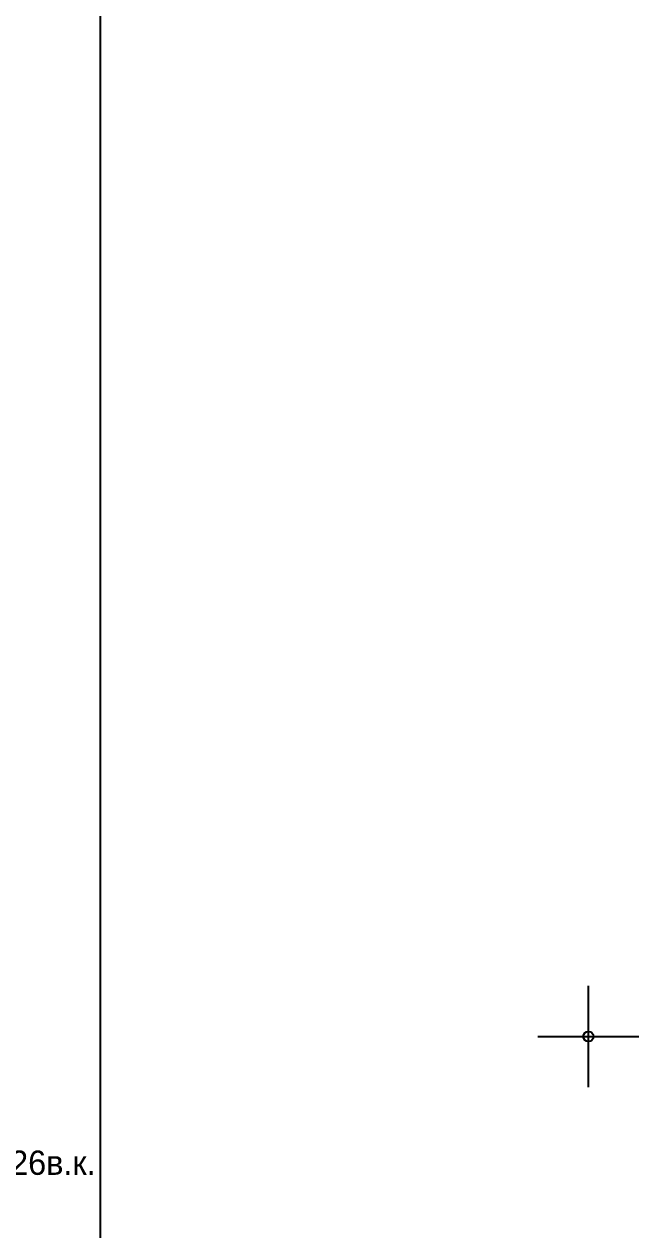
# Model space of a CAD drawing. Header units: metres. Extents: x -2743 to 126, y 13385 to 13916.
# Drawn here: x -1827.9 to -1797.5, y 13690.4 to 13750 of the extents above; entities that cross this region are included whole.
import ezdxf

# ---------------------------------------------------------------- set-up
doc = ezdxf.new("R2010")
doc.units = ezdxf.units.M
for name, color, linetype in [('0_геоподоснова', 7, 'Continuous'), ('output[1-12]_brd$0$Координатные кресты', 7, 'Continuous'), ('output[19-22]_3_ДЖКХ-25_01840up$0$Кабель электрический', 7, 'Continuous'), ('output[23]_brd$0$Рамки', 7, 'Continuous')]:
    doc.layers.add(name, color=color, linetype=linetype)

msp = doc.modelspace()

# ---------------------------------------------------------------- linework, layer by layer
at = {"layer": '0_геоподоснова'}
for points in [[(-1800, 13697.5), (-1800, 13702.5)], [(-1802.5, 13700), (-1797.5, 13700)]]:
    msp.add_lwpolyline(points, dxfattribs=at)
at = {"layer": 'output[1-12]_brd$0$Координатные кресты'}
msp.add_circle((-1800, 13700), 0.25, dxfattribs=at)
at = {"layer": 'output[23]_brd$0$Рамки'}
msp.add_lwpolyline([(-2074.156, 13548.586), (-2074.156, 13798.586), (-1824.156, 13798.586), (-1824.156, 13548.586), (-2074.156, 13548.586)], dxfattribs=at)

# ---------------------------------------------------------------- texts
at = {"layer": 'output[19-22]_3_ДЖКХ-25_01840up$0$Кабель электрический'}
msp.add_text('153.26в.к.', height=1.2, dxfattribs=at).set_placement((-1831.731, 13693.165))

doc.saveas('drawing.dxf')
